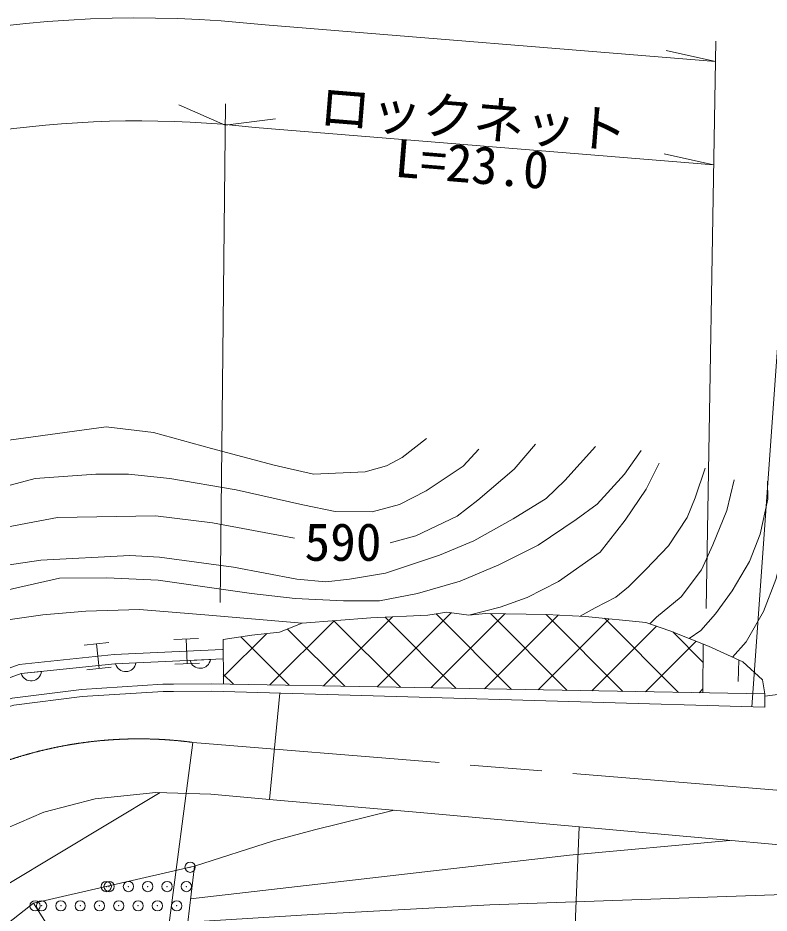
# Model space of a CAD drawing. Units: millimetres, scale not verified. Extents: x 40000 to 680000, y 20000 to 380000.
# Drawn here: x 175570 to 212046, y 298710 to 342168 of the extents above; entities that cross this region are included whole.
import ezdxf
from ezdxf.enums import TextEntityAlignment as Align

# ---------------------------------------------------------------- set-up
doc = ezdxf.new("R2010")
doc.units = ezdxf.units.MM
doc.header["$LTSCALE"] = 1000
doc.header["$PDMODE"] = 32
doc.header["$PDSIZE"] = 500
doc.linetypes.add('CHAIN', pattern=[18.5, 12, -1.5, 3.5, -1.5])
doc.linetypes.add('DASHED', pattern=[7.5, 6, -1.5])
for name, color, linetype, lineweight in [('M-BGD', 7, 'Continuous', 13), ('M-BMK', 2, 'CHAIN', 13), ('M-STR-HTXT', 7, 'Continuous', 13)]:
    doc.layers.add(name, color=color, linetype=linetype, lineweight=lineweight)
doc.styles.add('ＭＳ ゴシック', font='')
doc.styles.get('ＭＳ ゴシック').set_extended_font_data('MS Gothic')

msp = doc.modelspace()

# ---------------------------------------------------------------- linework, layer by layer
at = {"layer": 'M-BGD'}
for p, q in [((187808, 309784), (190930, 312906)), ((190413, 309737), (193762, 313086)), ((194144, 309670), (190909, 312905)), ((193018, 309690), (196612, 313285)), ((196844, 309621), (193396, 313069)), ((195622, 309643), (199220, 313241)), ((199544, 309572), (195885, 313232)), ((198227, 309596), (201809, 313178)), ((202245, 309524), (198515, 313254)), ((200832, 309549), (204279, 312997)), ((204945, 309475), (201215, 313205)), ((207646, 309426), (204051, 313021)), ((191443, 309719), (188661, 312501)), ((203436, 309502), (206572, 312638)), ((183143, 311994), (184342, 312047)), ((185544, 310172), (187652, 312280)), ((188743, 309767), (186389, 312122)), ((208842, 310881), (207365, 312359)), ((178788, 311713), (179981, 311839)), ((179385, 311776), (179510, 310583)), ((183743, 312020), (183796, 310822)), ((206041, 309455), (208497, 311911)), ((208829, 309405), (208851, 311771)), ((181304, 310860), (180314, 310816)), ((183197, 310795), (184396, 310849)), ((184921, 311022), (183932, 310978)), ((210581, 310990), (210550, 309949)), ((176716, 310440), (175731, 310337)), ((178913, 310520), (180107, 310645)), ((186042, 309816), (185544, 310315)), ((208645, 309408), (208831, 309593)), ((211842, 308701), (211835, 309351))]:
    msp.add_line(p, q, dxfattribs=at)
at = {"layer": 'M-BGD', "linetype": 'DASHED'}
msp.add_line((187795, 304220), (188294, 309389), dxfattribs=at)
at = {"layer": 'M-BGD'}
for points in [[(165461, 318475), (169344, 320155), (171614, 320731), (174775, 321613), (179856, 322315), (182156, 322034), (184969, 321259), (188015, 320462), (189931, 320012), (192440, 320137), (193472, 320429), (194229, 320821), (195407, 321748)], [(150077, 302548), (151290, 302599), (154061, 303541), (156983, 304889), (161532, 307651), (165093, 309873), (169154, 312109), (171889, 313390), (174084, 314180), (177596, 314966), (179896, 314993), (182375, 314877), (186919, 314233), (189030, 313984), (191379, 313868), (193133, 313876), (194974, 314228), (197043, 314829), (198922, 315615), (200840, 316576), (202683, 317818), (203692, 318559), (205029, 320025), (205834, 321160)], [(151382, 304902), (153316, 305292), (156957, 306829), (159874, 308226), (164394, 310781), (166926, 312223), (170078, 313961), (171594, 314674), (172799, 315128), (174602, 315531), (176686, 315837), (181008, 316075), (182439, 315992), (186036, 315498), (189116, 314919), (190524, 314795), (191667, 314924), (193426, 315207), (196049, 316094), (197716, 316774), (199627, 317852), (201214, 318843), (202122, 319714), (203622, 321357)], [(153650, 308643), (155510, 309178), (158018, 310107), (159590, 311027), (163592, 313783), (166400, 315560), (168620, 316883), (171115, 318138), (173851, 319134), (176415, 319800), (179353, 320024), (180938, 320016), (182949, 319803), (186168, 319260), (189403, 318530), (190981, 318213), (192771, 318196), (194098, 318547), (195390, 319215), (197195, 320413), (197952, 321232)], [(193646, 316692), (194888, 317028), (196897, 317982), (197907, 318758), (199673, 320266), (200702, 321478)], [(197471, 313167), (198994, 313566), (200305, 314035), (201828, 314811), (203848, 316225), (205053, 317779), (206080, 319285), (206709, 320554)], [(202866, 313128), (203604, 313532), (204602, 314041), (205214, 314546), (206067, 315387), (207155, 316541), (208063, 317916), (208461, 318870), (208942, 320308)], [(206248, 312750), (206583, 313069), (207782, 314067), (208761, 315381), (209311, 316585), (209990, 318256), (210346, 319748)], [(208167, 312042), (208726, 312435), (209449, 313241), (210247, 314357), (211090, 315775), (211608, 317101), (211989, 318810), (211969, 319680)], [(210268, 311134), (210926, 311884), (211781, 313356), (212373, 314911), (212774, 316438), (213057, 317767), (213310, 319625)], [(211837, 309238), (212713, 309360), (213505, 309726), (214545, 310700), (215648, 312175), (216296, 313703), (216773, 315308), (217124, 316604), (217366, 319436)], [(152393, 306895), (155356, 307723), (157813, 308648), (162202, 311163), (165660, 313440), (168704, 315187), (170881, 316303), (174141, 317278), (177493, 317907), (182246, 317997), (185013, 317653), (189006, 316915)], [(166130, 307642), (166746, 308806), (168447, 309900), (170177, 311059), (172198, 311905), (175087, 312939), (176774, 313194), (178874, 313367), (181473, 313445), (184849, 313172), (187681, 312938), (189370, 312792)], [(185546, 309825), (185538, 311985), (186925, 312208), (188273, 312341), (189370, 312792), (192700, 313036), (195478, 313167), (196397, 313314), (197471, 313167), (198279, 313258), (201243, 313205), (203131, 313116), (206067, 312812), (207233, 312411), (209100, 311672), (210776, 310900), (211720, 310029), (211835, 309351)], [(162312, 303154), (165557, 307044), (166835, 307569), (175628, 310778), (180242, 311263), (185510, 311499)], [(162657, 302866), (165831, 306670), (166997, 307149), (175730, 310337), (180275, 310814), (185530, 311050)], [(211835, 309351), (184987, 309835), (183133, 309818), (182613, 309824), (178655, 309567), (175297, 309145), (173981, 308742), (168620, 306724), (166424, 305671), (165366, 304870), (164027, 303347), (163386, 302462), (158617, 293313)], [(158928, 293151), (163684, 302278), (164301, 303128), (165605, 304612), (166607, 305370), (168757, 306402), (174094, 308410), (175370, 308802), (178688, 309218), (182622, 309473), (183133, 309468), (184983, 309485), (211842, 308701)], [(169514, 274329), (166274, 274273), (162844, 275001), (160942, 275958), (159898, 276828), (159461, 277548), (159326, 278555), (159479, 279771), (160023, 281080), (165052, 290096), (166234, 292022), (167965, 294042), (171263, 297265), (175045, 300105), (182472, 304562)], [(168881, 298642), (170204, 299794), (172253, 301283), (174415, 302572), (176831, 303603), (179326, 304256), (182266, 304568), (184933, 304489), (188329, 304170), (195102, 303594), (227130, 300714)], [(170190, 276008), (166436, 276626), (164289, 277401), (163189, 277984), (162600, 278875), (162438, 279692), (162609, 280458), (162964, 281357), (168252, 290049), (169532, 292326), (170496, 293642), (171675, 295052), (173202, 296744), (176322, 299186), (184139, 300985), (187981, 302223), (189970, 302745), (193846, 303701)], [(183955, 299400), (202356, 301527), (210140, 302241)], [(176322, 299186), (177735, 296972), (183824, 298277), (184139, 300985)], [(183824, 298277), (189872, 298648), (198492, 299118), (212753, 299620), (220023, 299288), (234333, 298374), (238675, 298110), (239841, 298277)]]:
    msp.add_lwpolyline(points, dxfattribs=at)
for centre, start, end in [((180805, 310935), 193.7408, 351.399), ((184422, 311098), 193.7408, 351.399), ((176213, 310486), 197.1639, 354.8221)]:
    msp.add_arc(centre, 505, start, end, dxfattribs=at)
for p in [(183934, 300938), (179859, 300000), (180000, 300000), (180938, 300000), (181875, 300000), (182813, 300000), (183750, 300000), (176401, 299063), (176719, 299063), (177656, 299063), (178594, 299063), (179531, 299063), (180469, 299063), (181406, 299063), (182344, 299063), (183281, 299063)]:
    msp.add_point(p, dxfattribs=at)
at = {"layer": 'M-BMK'}
msp.add_line((184072, 306996), (228478, 303375), dxfattribs=at)
msp.add_arc((181458, 287168), 20000, 82.4897, 153.8548, dxfattribs=at)
at = {"layer": 'M-STR-HTXT'}
for p, q in [((209436, 340044), (187571, 341827)), ((208987, 313498), (209453, 341046)), ((209436, 340044), (207041, 340582)), ((185641, 336967), (183389, 337943)), ((185393, 313787), (185652, 337995)), ((185641, 336967), (188078, 337263)), ((209351, 335034), (187088, 336850)), ((209351, 335034), (206956, 335573)), ((211202, 308720), (213131, 335730)), ((184072, 306996), (181458, 287168)), ((202823, 302899), (201245, 264244))]:
    msp.add_line(p, q, dxfattribs=at)
for radius, start, end in [(54990, 83.6153, 152.9956), (49990, 83.5312, 140.5153)]:
    msp.add_arc((181456, 287178), radius, start, end, dxfattribs=at)

# ---------------------------------------------------------------- texts
at = {"layer": 'M-BGD', "style": 'ＭＳ ゴシック'}
msp.add_text('590', height=1833, dxfattribs=at).set_placement((191356, 316728), align=Align.MIDDLE_CENTER)
at = {"layer": 'M-STR-HTXT', "style": 'ＭＳ ゴシック'}
msp.add_text('ロックネット', height=1833, rotation=355.338, dxfattribs=at).set_placement((197573, 335839), align=Align.BOTTOM_CENTER)
msp.add_text('L=23.0', height=1833, rotation=355.338, dxfattribs=at).set_placement((197695, 335985), align=Align.TOP_CENTER)

doc.saveas('drawing.dxf')
